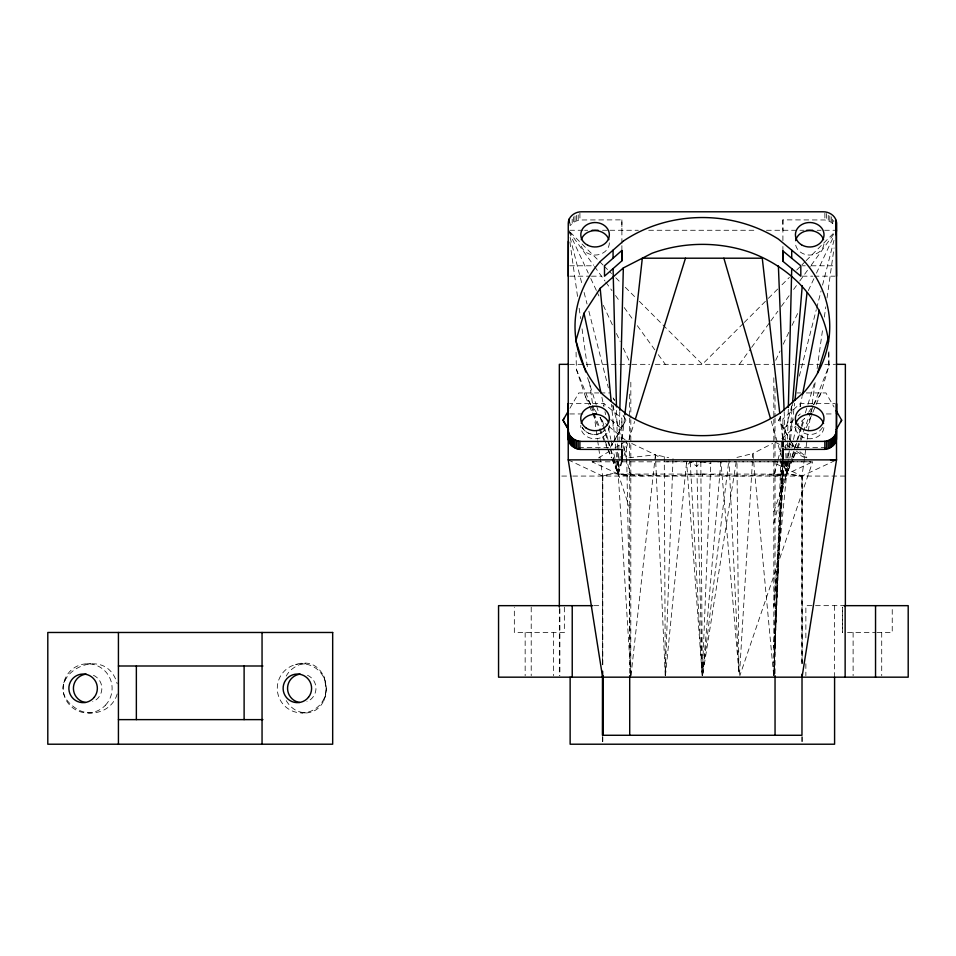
<?xml version="1.0" encoding="UTF-8"?>
<svg xmlns="http://www.w3.org/2000/svg" width="956" height="956" viewBox="0 0 956 956"><rect width="100%" height="100%" fill="white"/><g stroke="black" fill="none" stroke-linecap="round" stroke-linejoin="round"><path stroke-width="0.72" stroke-dasharray="4.78 3.58" d="M602.65 476.064L602.555 665.257L602.615 476.064L597.691 440.74M621.866 448.041L621.866 440.608M621.866 439.174L621.866 418.441L603.941 403.563L569.728 403.563M621.89 250.448L621.89 244.628M621.902 243.362L621.89 219.868L579.922 219.976L574.962 221.41L570.063 225.616L570.063 222.915M782.88 446.763L782.88 418.907L800.268 403.563L835.054 403.563M782.904 250.902L782.904 246.469M782.904 240.613L782.904 219.868L824.885 219.976L829.832 221.41L833.763 224.361L833.763 220.322M619.775 411.773L618.245 474.057L630.733 675.689M782.773 461.939L773.834 647.977L784.29 460.541L773.834 606.212L786.633 474.104L787.278 448.902M787.326 447.42L788.318 408.893M631.677 443.465L655.434 454.805L665.245 675.689L673.012 458.593M781.59 461.808L773.894 675.689L782.868 461.903L773.834 662.58M782.116 446.954L782.331 441.015M696.673 461.796L702.29 675.689L710.882 461.796L812.66 461.808L739.825 675.761M782.211 461.856L773.894 675.689L781.446 438.912L796.001 426.077M782.785 447.002L782.964 442.556L791.628 448.173M702.325 476.064L702.433 474.08L739.347 476.064L786.633 474.104L812.66 461.808L592.134 461.82L618.245 474.057L630.829 476.064L626.407 458.713M739.502 674.458L752.91 453.526L772.687 443.405M773.834 523.099L786.633 474.104L788.724 448.89M788.843 447.408L792.416 404.388M736.216 461.844L702.552 675.701L720.932 461.318M665.46 675.689L686.611 461.796L726.811 461.27M620.217 456.323L618.245 474.057L630.829 511.735M621.209 447.444L624.674 416.398M630.984 675.689L655.434 454.805L668.638 457.649M773.834 511.735L786.633 474.104L789.453 449.009M789.62 447.539L794.591 403.265M702.505 675.689L728.962 459.358M717.896 461.258L714.132 461.449M801.893 663.763L801.965 476.064L806.983 440.74M807.187 439.27L811.943 405.416M812.146 403.946L815.253 381.862M817.117 368.622L822.901 327.406M824.347 317.105L825.793 306.804M827.036 297.973L834.062 247.927M717.311 461.39L716.104 461.342M769.592 476.064L786.633 474.104L791.592 449.224M791.879 447.755L795.966 427.26M800.053 406.766L802.096 396.525M621.436 461.103L618.245 474.057L644.153 476.064M623.91 451.029L626.395 440.943L626.694 457.291M777.587 461.354L773.834 476.064L791.15 474.606L802.024 476.064L836.512 459.872M777.957 459.908L782.008 444.014M782.378 442.58L791.592 406.467M799.324 376.138L816.281 309.696M816.651 308.25L821.073 290.923M822.542 285.151L833.967 240.374M286.226 700.629C289.549 706.317 294.974 711.145 301.594 712.316L301.761 712.925C337.815 716.068 332.258 652.434 295.428 664.599A24.581 24.486 -90 0 0 284.446 705.719A24.581 24.486 -90 0 0 325.41 694.701L326.235 688.344L323.881 676.059M816.161 404.531L820.786 393.609L828.912 366.005L828.9 349.609M611.912 459.131L618.245 474.057L786.633 474.104L791.413 458.462M791.855 457.04L800.997 427.165M801.427 425.743L803.602 418.62M805.346 412.932L807.521 405.822M807.951 404.4L814.476 383.057M622.225 461.282L618.245 474.057L665.316 476.064L702.433 474.08M623.993 455.606L634.617 421.512M323.881 700.629L325.793 694.701L326.45 688.344L325.41 681.987A24.581 24.486 -90 0 0 301.761 663.763C295.38 666.081 289.477 669.881 286.226 676.059M782.056 458.378L786.633 474.104L791.568 458.808M792.022 457.422L794.723 449.069M795.165 447.683L797.412 440.728M797.866 439.342L801.463 428.216M801.905 426.83L804.605 418.477L797.077 425.121M785.175 461.617L786.633 474.104L792.596 458.856M793.133 457.47L796.384 449.153M796.934 447.767L799.634 440.847M800.184 439.461L810.485 413.123M811.023 411.737L813.186 406.192M813.735 404.806L828.912 366.005L828.637 350.35M117.182 693.96C114.78 702.791 107.407 709.794 98.564 711.981A62.271 42.172 -90 0 1 78.476 709.997C31.62 682.273 104.527 637.628 117.206 683.779M785.127 460.792L786.633 474.104L793.002 459.095M793.576 457.733L797.053 449.547M797.627 448.185L803.996 433.176M806.314 427.714L815.576 405.894M712.34 461.186L716.379 461.27M711.001 461.449L712.005 461.366L706.161 461.664M775.722 360.316L780.108 350.924M783.239 344.22L788.891 332.162M792.022 325.458L798.296 312.05M808.322 290.6L813.974 278.531M816.472 273.165L834.038 235.63M63.801 682.727L66.777 676.717M569.919 408.26L578.774 392.94L598.803 392.94M578.774 447.456L610.251 447.456L612.378 443.739M613.095 442.509L625.965 420.198L623.133 415.239M610.251 447.456L613.824 441.266M614.541 440.023L625.989 420.198L623.109 415.239M709.137 461.306L720.932 461.796L738.892 671.972L736.968 461.903M808.645 412.263L812.696 406.049M813.508 404.806L820.786 393.609M739.347 364.332L750.723 348.629M751.595 347.422L769.986 322.064M770.871 320.858L777.873 311.19M781.375 306.362L790.134 294.281M793.635 289.453L798.893 282.199M799.766 280.992L810.27 266.497M811.154 265.29L833.919 233.885M705.241 461.7L700.832 461.796L696.793 466.361L690.818 461.796L686.862 465.309M743.218 323.486L702.325 364.332L636.887 298.881M744.27 322.435L767.333 299.395M768.385 298.344L777.826 288.915M782.02 284.733L789.357 277.395M796.695 270.07L800.889 265.876M801.941 264.824L805.083 261.681M806.135 260.641L836.548 230.265L817.165 230.265M793.838 419.624L782.88 429.292L782.88 418.907M798.129 415.836L800.268 413.948M598.48 457.948L608.637 451.77M614.971 447.898L625.128 441.72M568.234 459.872L602.627 476.064L613.155 473.423L630.829 476.064M602.627 476.064L613.155 473.423M736.921 457.422L752.91 453.526L773.703 675.689M305.657 663.763L295.428 664.599M592.134 461.82L596.556 461.33M628.94 457.733L655.434 454.805L660.429 457.912M711.79 461.676L706.795 461.617M720.011 461.318L723.322 461.258M695.681 461.676L703.616 461.569M666.667 461.796L712.853 461.27M702.313 675.689L700.832 461.796L706.938 461.784M569.764 230.265L583.172 230.265M584.654 230.265L587.653 230.265M602.531 230.265L608.518 230.265M609.976 230.265L638.321 230.265M648.73 230.265L756.077 230.265M766.497 230.265L803.769 230.265M569.704 265.792L594.357 265.792M802.311 265.792L805.287 265.792M811.238 265.792L835.042 265.792M569.716 276.176L590.007 276.176M591.465 276.176L601.611 276.176M802.311 276.176L812.731 276.176M814.213 276.176L835.042 276.176M569.609 364.332L630.829 364.332M631.952 364.332L649.65 364.332M655.254 364.332L773.834 364.332M776.499 364.332L794.077 364.332M799.945 364.332L819.089 364.332M824.849 364.332L835.114 364.332M600.237 392.94L610.227 392.94M797.017 392.94L800.877 392.94M806.267 392.94L825.936 392.94L834.05 407.017M569.728 413.948L583.124 413.948M826.366 413.948L833.62 413.948M825.924 447.456L794.436 447.456L790.863 441.266M561.793 476.064L571.377 476.064M572.787 476.064L845.367 476.064M593.951 605.662L602.639 605.662M845.367 605.662L805.872 605.662L805.872 639.934M847.53 632.478L875.684 632.478M876.951 632.478L892.235 632.478L892.235 607.156M86.865 663.775L90.545 663.775M88.394 712.913L92.254 712.913M709.866 461.796L710.882 461.796M791.15 474.606L801.976 476.064L802.024 663.763M702.457 461.557L703.066 461.64M301.594 712.316L305.657 712.925M700.832 461.796L710.822 463.445M685.01 461.174L687.675 461.748M683.887 461.151L686.611 461.796L702.218 675.689L690.22 461.796M719.593 461.354L720.932 461.796M776.858 464.234L802.024 476.064M775.161 442.138L786.8 448.245M793.265 451.638L804.904 457.733M796.575 451.375L806.482 457.793M784.768 439.868L782.438 438.039L782.701 440.298M789.417 443.524L795.225 448.101M799.873 451.758L806.852 457.231M610.776 419.624L621.866 428.838L621.866 418.441M599.974 417.461L602.531 421.118L607.789 425.492M608.853 426.376L625.284 440.023M603.105 265.099L568.27 230.265L593.628 265.29M604.156 266.162L611.553 273.547M615.772 277.766L621.053 283.048M625.272 287.266L635.824 297.83M594.501 266.497L604.993 280.992M605.865 282.199L611.983 290.66M615.485 295.488L619.858 301.522M624.22 307.569L632.968 319.651M637.341 325.685L654.824 349.836M658.314 354.676L665.316 364.332M576.074 352.226L576.372 369.303L585.466 396.692L593.15 407.686M593.999 408.905L596.556 412.574M791.592 442.509L778.71 420.198L781.554 415.239L778.71 420.198L790.146 440.023M792.309 443.739L794.46 447.456M613.119 397.899L614.541 400.373L613.095 397.899M568.904 231.603L588.287 273.165M590.796 278.531L596.425 290.6M597.046 291.939L598.922 295.954M603.308 305.346L613.31 326.797M616.441 333.501L620.193 341.543M623.324 348.247L628.952 360.316M585.466 396.692L588.92 404.83M589.494 406.192L591.788 411.618M592.373 412.98L598.695 427.906M599.269 429.268L607.323 448.268M607.897 449.631L611.338 457.769M576.372 369.303L590.7 405.141M591.25 406.527L593.449 412.036M594.011 413.41L599.508 427.201M600.069 428.575L604.467 439.605M605.017 440.979L607.777 447.874M608.327 449.248L611.637 457.518M612.187 458.904L618.245 474.057L616.477 406.874M587.593 377.692L596.162 404.615M596.604 406.037L598.408 411.701M600.213 417.366L612.832 457.052M613.286 458.474L618.245 474.057L611.446 404.245M602.531 421.118L603.798 425.42M604.228 426.842L608.052 439.724M608.47 441.158L618.245 474.057L612.999 449.428M771.253 421.202L781.65 456.944M570.111 237.494L581.893 283.765M584.092 292.44L587.044 304.008M588.884 311.238L608.375 387.861M612.796 405.213L626.037 457.267M601.886 397.266L603.738 405.965M604.969 411.761L605.59 414.653M608.363 427.69L610.836 439.282M611.147 440.74L612.688 447.982M569.919 242.035L577.532 296.491M579.169 308.274L580.615 318.575M582.049 328.876L587.605 368.622M589.458 381.862L592.541 403.946M592.744 405.416L597.476 439.27M783.095 443.68L783.49 447.061M780.12 416.434L783.621 447.492M738.892 671.972L729.022 460.84M784.159 411.642L786.633 474.104M626.73 458.772L630.793 675.689L630.829 419.457M664.265 456.705L665.304 675.677M832.604 219.199L832.604 223.238M831.29 216.857L831.29 222.246M829.832 216.02L829.832 221.41M828.255 215.363L828.255 220.752M826.593 213.535L826.593 220.262M824.873 213.236L824.885 219.976M800.268 403.563L800.268 406.527M791.688 405.738L791.699 411.128M791.699 421.512L791.699 429.865M782.904 219.868L782.916 230.265M621.89 219.868L621.902 230.265M613.047 405.738L613.047 411.128M613.059 421.512L613.059 429.865M603.941 403.563L603.953 406.527M579.922 213.236L579.922 219.976M578.201 214.873L578.201 220.262M576.54 215.363L576.54 220.752M574.962 216.02L574.962 221.41M573.504 216.857L573.504 222.246M572.19 219.199L572.19 223.238M881.719 632.478L881.719 675.677M853.111 632.478L853.111 675.677M834.516 605.662L834.516 675.677M805.872 663.763L805.872 675.677M802.203 476.064L802.203 663.763M802.203 736.765L802.203 742.716M801.893 736.765L801.893 742.716M775.029 388.172L775.029 416.469M775.029 417.963L775.065 675.677M773.834 377.74L773.834 417.963M773.834 419.457L773.834 675.713M630.829 382.209L630.829 417.963M629.717 476.064L629.705 675.677M629.693 394.135L629.586 416.469M629.693 417.963L629.586 476.064M602.818 476.064L602.818 665.257M602.818 736.765L602.818 742.716M602.519 736.765L602.519 742.716M564.339 607.156L564.339 632.478L514.328 632.478L514.328 607.156M559.881 608.649L559.881 675.677M559.344 608.649L559.344 675.677M553.512 632.478L553.512 675.677M531.213 607.156L531.213 675.677M525.155 632.478L525.155 675.677M822.578 427.344A14.304 14.304 0 0 1 797.806 427.344M609.342 242.836A14.268 12.213 0 0 1 595.074 255.049A14.268 12.213 0 0 1 580.806 242.836M823.964 243.923A14.304 12.249 0 0 1 809.063 255.061A14.304 12.249 0 0 1 795.416 242.812M823.917 427.774A14.304 12.249 0 0 1 808.226 438.696A14.304 12.249 0 0 1 795.464 425.265M609.295 425.48A14.304 12.249 0 0 1 595.002 438.768A14.304 12.249 0 0 1 580.806 425.42M93.425 675.283A14.304 14.244 -90 0 1 92.732 701.692M307.462 675.247A14.304 14.244 -90 0 1 306.948 701.656M842.606 632.478L842.606 607.156L842.595 632.478M582.132 427.344A14.304 14.304 0 0 0 604.634 430.308A14.304 14.304 0 0 1 582.132 427.344M105.471 705.181A24.581 24.486 -90 0 0 93.234 664.42A24.581 24.486 -90 0 0 64.195 695.442A24.581 24.486 -90 0 0 105.471 705.181"/><path stroke-width="1.43" d="M602.627 677.171L568.234 459.872L568.258 223.274C568.282 216.415 575.237 211.611 581.666 211.79L823.128 211.79C829.557 211.611 836.512 216.415 836.536 223.274L836.512 459.872L802.024 677.171L801.965 735.272L602.519 735.272L602.555 675.677M621.866 449.523L621.866 459.872L621.866 449.475L579.886 449.38C574.544 448.854 569.214 445.03 568.342 439.497L568.234 403.563L568.246 413.948M621.89 260.833L621.89 250.448L604.503 265.792L604.515 276.176L621.89 260.833L621.89 250.651M782.88 448.221L782.88 459.872L782.868 449.475L824.849 449.38C830.19 448.854 835.52 445.03 836.392 439.497L836.512 403.563L836.512 413.948M782.904 261.299L782.904 250.95L800.817 265.792L800.829 276.176L782.904 261.299L782.904 250.902M568.342 241.354L568.258 276.176M619.823 410.291L623.336 267.931L651.873 253.316A127.363 109.056 0 0 1 749.349 252.049C788.545 265.995 823.57 299.073 828.482 341.806M788.353 407.411L791.723 268.612M836.392 439.497L836.5 429.913M792.536 402.906L802.251 285.725M624.842 414.928L642.324 258.204L762.267 258.204L779.785 413.47M794.926 400.313L807.043 292.572M835.914 234.674L836.548 230.265M802.395 395.055L819.316 310.15M568.234 429.913C568.246 436.773 575.201 441.576 581.63 441.397L823.092 441.397C829.031 441.493 835.401 437.585 836.392 431.419M623.336 267.931L600.177 288.365L583.996 313.233L575.87 340.838L585.789 372.015M817.523 373.103L828.41 337.54M635.501 418.68L685.488 258.204M564.207 418.154L563.036 420.198L568.497 429.674M568.497 410.733L563.036 420.198L567.326 427.631M840.491 422.241L841.674 420.198L836.201 410.733M836.201 429.674L841.674 420.198M830.549 459.932L836.512 459.872L568.234 459.872M832.067 459.908L836.512 459.872M592.099 230.265L598.062 230.265M806.745 230.265L812.708 230.265M568.497 364.332L559.344 364.332L559.344 607.156M836.201 364.332L845.367 364.332L845.367 605.662M593.533 413.948L596.508 413.948M807.521 413.948L811.871 413.948M592.696 605.662L498.554 605.662L498.554 677.171L908.2 677.171L908.2 605.662L843.981 605.662M118.424 665.997L262.9 665.997M118.424 719.629L262.9 719.629M723.871 258.204L770.428 418.346M836.536 276.176L836.07 220.298M583.996 313.233L600.966 392.928M600.177 288.365L611.159 401.269M778.387 265.899L784.099 410.16M616.477 406.874L613.083 268.624M836.416 221.768L836.416 229.858M836.046 432.889L836.046 440.967M835.484 434.311L835.484 442.389M834.708 435.661L834.708 443.739M833.728 436.904L833.728 444.982M832.568 438.039L832.58 446.117M831.254 439.019L831.254 447.109M829.796 439.856L829.796 447.934M828.219 440.525L828.231 448.603M826.558 441.003L826.57 449.081M824.849 441.302L824.849 449.38M791.711 250.149L791.711 258.228M613.071 250.149L613.071 258.228M579.886 441.302L579.886 449.38M578.165 441.003L578.165 449.081M576.504 440.525L576.504 448.603M574.926 439.856L574.938 447.934M573.469 439.019L573.481 447.109M572.154 438.039L572.154 446.117M570.995 436.904L571.007 444.982M570.027 435.661L570.027 443.739M569.286 218.876L569.286 222.915M569.25 434.311L569.25 442.389M568.689 432.889L568.689 440.967M568.342 431.419L568.342 439.497M875.541 605.662L875.541 677.171M845.14 605.662L845.14 677.171M834.588 677.171L834.588 744.21L570.135 744.21L570.135 677.171M802.024 674.195L801.976 677.171M775.041 675.677L775.053 735.272M629.705 675.677L629.717 735.272M602.818 675.677L602.818 735.272M602.639 671.208L602.615 735.272M572.226 605.662L572.226 677.171M262.052 632.478L262.052 744.21M244.115 665.997L244.115 719.629M136.361 665.997L136.361 719.629M118.424 632.478L118.424 744.21M581.296 239.669A14.268 12.213 0 0 1 595.074 230.611A14.268 12.213 0 0 1 608.853 239.669M795.643 240.685A14.304 12.249 0 0 1 809.123 230.599A14.304 12.249 0 0 1 823.534 239.681M795.643 424.213A14.304 12.249 0 0 1 809.29 414.283A14.304 12.249 0 0 1 823.558 423.532M581.248 423.317A14.304 12.249 0 0 1 594.465 414.283A14.304 12.249 0 0 1 608.506 422.361M85.395 702.469A14.304 14.244 -90 0 1 86.148 674.123M299.622 702.481A14.304 14.244 -90 0 1 300.172 674.135M623.324 241.103L600.165 261.538A127.363 109.056 0 0 0 602.519 394.29L626.383 414.115A127.363 109.056 0 0 0 781.434 412.084L804.593 391.649A127.363 109.056 0 0 0 802.239 258.897L778.375 239.072A127.363 109.056 0 0 0 623.324 241.103M332.676 632.478L47.8 632.478L47.8 744.21L332.676 744.21L332.676 632.478M587.94 245.334A14.268 12.213 0 0 0 609.342 234.746A14.268 12.213 0 0 0 587.94 224.17A14.268 12.213 0 0 0 587.94 245.334M801.487 244.772A14.304 12.249 0 0 0 823.964 235.833A14.304 12.249 0 0 0 803.697 223.644A14.304 12.249 0 0 0 801.487 244.772M801.307 428.36A14.304 12.249 0 0 0 823.917 419.696A14.304 12.249 0 0 0 803.853 407.256A14.304 12.249 0 0 0 801.307 428.36M585.825 427.798A14.304 12.249 0 0 0 609.127 420.592A14.304 12.249 0 0 0 590.187 406.921A14.304 12.249 0 0 0 585.825 427.798M308.489 697.271A14.304 14.244 -90 0 0 299.503 674.207A14.304 14.244 -90 0 0 284.099 693.554A14.304 14.244 -90 0 0 308.489 697.271M94.178 697.354A14.304 14.244 -90 0 0 85.347 674.219A14.304 14.244 -90 0 0 69.812 693.458A14.304 14.244 -90 0 0 94.178 697.354"/></g></svg>
